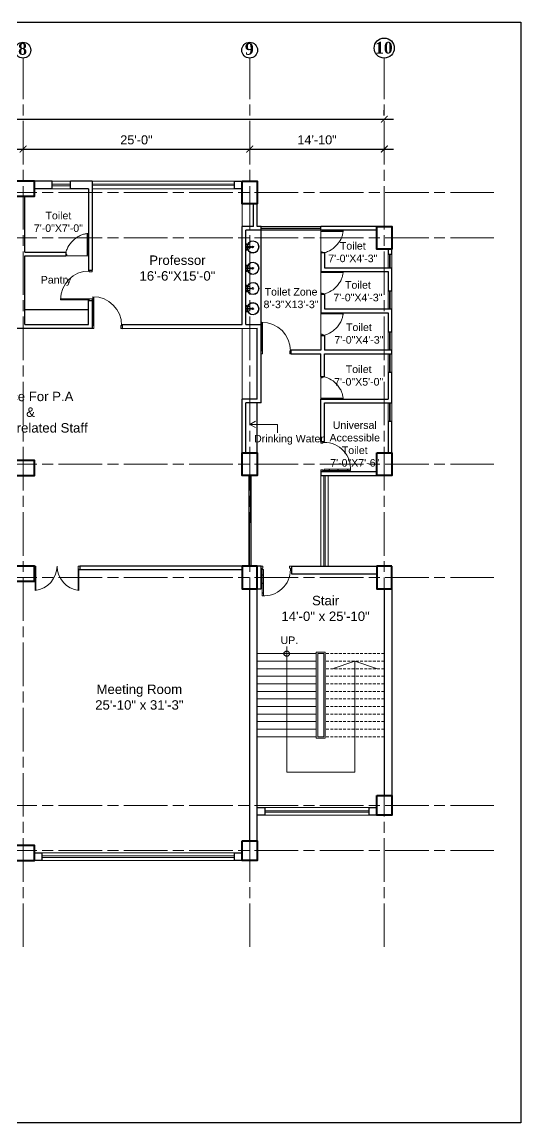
# Model space of a CAD drawing. Header units: inches. Extents: x -12 to 20935469, y -1604 to 24729220.
# Drawn here: x 20926277 to 20926937, y 24716552 to 24718011 of the extents above; entities that cross this region are included whole.
import ezdxf

# ---------------------------------------------------------------- set-up
doc = ezdxf.new("R2010")
doc.units = ezdxf.units.IN
doc.header["$LTSCALE"] = 0.03
doc.header["$MEASUREMENT"] = 0
doc.header["$PDMODE"] = 32
doc.header["$PDSIZE"] = 15
doc.linetypes.add('ACAD_ISO08W100', pattern=[36, 24, -3, 6, -3])
doc.linetypes.add('DASHED2', pattern=[0.375, 0.25, -0.125])
for name, color, linetype, lineweight in [('column', 1, 'Continuous', 40), ('Dim Line', 252, 'Continuous', 13), ('Door', 7, 'Continuous', 18), ('Gas', 21, 'Continuous', 5), ('Glass Line', 252, 'Continuous', 9), ('Grid Line', 252, 'Continuous', 18), ('Hatch', 253, 'Continuous', 15), ('Main Wall', 7, 'Continuous', 30), ('RAIL', 23, 'Continuous', 13), ('STAIR', 46, 'Continuous', 15), ('TOILET FIXTURE', 142, 'Continuous', 5), ('wind.', 150, 'Continuous', 20)]:
    doc.layers.add(name, color=color, linetype=linetype, lineweight=lineweight)
doc.layers.add('FUR', color=251, linetype='Continuous')
doc.layers.add('TEXT', color=7, linetype='Continuous')
doc.styles.add('2', font='swisscl.ttf')
doc.styles.add('RomanS', font='arial.ttf', dxfattribs={"height": 12})
doc.styles.get("Standard").update_dxf_attribs({"font": 'timesbd.ttf'})
doc.dimstyles.new('Aec_Arch_I', dxfattribs={"dimscale": 96, "dimtxt": 12, "dimasz": 0.09375, "dimexe": 0.125, "dimexo": 0.125, "dimgap": 0.0625, "dimtad": 1, "dimdec": 0, "dimzin": 3, "dimdsep": 46, "dimlunit": 4, "dimtxsty": 'RomanS', "dimblk1": 'ARCHTICK', "dimblk2": 'ARCHTICK', "dimsah": 1, "dimcen": 0.09375, "dimdle": 0.125, "dimadec": 0, "dimazin": 0, "dimtfac": 0.75, "dimtdec": 0, "dimtmove": 2, "dimatfit": 3, "dimldrblk": 'ARCHTICK', "dimfxl": 1, "dimfrac": 1, "dimtolj": 1, "dimtzin": 0, "dimarcsym": 0})

# ---------------------------------------------------------------- blocks, each defined once
blk = doc.blocks.new('_ArchTick')
at = {"color": 0, "linetype": 'ByBlock', "lineweight": 35, "const_width": 0.15}
blk.add_lwpolyline([(-0.5, -0.5), (0.5, 0.5)], dxfattribs=at)
blk = doc.blocks.new('*D23')
at = {"layer": 'Defpoints', "color": 0, "transparency": 16777216}
for p in [(20832166.8, 24724578.2), (20832473.8, 24724578.2), (20832473.8, 24724578.2)]:
    blk.add_point(p, dxfattribs=at)
at = {"layer": 'Dim Line', "color": 0, "lineweight": -2, "transparency": 16777216}
for p, q in [((20832154.8, 24724578.2), (20832485.8, 24724578.2)), ((20832166.8, 24724566.2), (20832166.8, 24724566.2)), ((20832473.8, 24724566.2), (20832473.8, 24724566.2))]:
    blk.add_line(p, q, dxfattribs=at)
at = {"layer": 'Dim Line', "color": 0, "lineweight": -2, "transparency": 16777216, "xscale": 9, "yscale": 9, "zscale": 9, "rotation": 180}
blk.add_blockref('_ArchTick', (20832166.8, 24724578.2), dxfattribs=at)
at = {"layer": 'Dim Line', "color": 0, "lineweight": -2, "transparency": 16777216, "xscale": 9, "yscale": 9, "zscale": 9}
blk.add_blockref('_ArchTick', (20832473.8, 24724578.2), dxfattribs=at)
at = {"layer": 'Dim Line', "color": 0, "transparency": 16777216, "insert": (20832320.3, 24724590.3), "char_height": 12, "attachment_point": 5, "style": 'RomanS'}
blk.add_mtext('\\A1;25\'-7"', dxfattribs=at)
blk = doc.blocks.new('*D10')
at = {"layer": 'Defpoints', "color": 0, "transparency": 16777216}
for p in [(20832473.8, 24724578.2), (20832773.8, 24724578.2), (20832773.8, 24724578.2)]:
    blk.add_point(p, dxfattribs=at)
at = {"layer": 'Dim Line', "color": 0, "lineweight": -2, "transparency": 16777216}
blk.add_line((20832461.8, 24724578.2), (20832785.8, 24724578.2), dxfattribs=at)
at = {"layer": 'Dim Line', "color": 0, "lineweight": -2, "transparency": 16777216, "xscale": 9, "yscale": 9, "zscale": 9, "rotation": 180}
blk.add_blockref('_ArchTick', (20832473.8, 24724578.2), dxfattribs=at)
at = {"layer": 'Dim Line', "color": 0, "lineweight": -2, "transparency": 16777216, "xscale": 9, "yscale": 9, "zscale": 9}
blk.add_blockref('_ArchTick', (20832773.8, 24724578.2), dxfattribs=at)
at = {"layer": 'Dim Line', "color": 0, "transparency": 16777216, "insert": (20832623.8, 24724590.3), "char_height": 12, "attachment_point": 5, "style": 'RomanS'}
blk.add_mtext('\\A1;25\'-0"', dxfattribs=at)
blk = doc.blocks.new('*D11')
at = {"layer": 'Defpoints', "color": 0, "transparency": 16777216}
for p in [(20832773.8, 24724578.2), (20832951.8, 24724578.2), (20832951.8, 24724578.2)]:
    blk.add_point(p, dxfattribs=at)
at = {"layer": 'Dim Line', "color": 0, "lineweight": -2, "transparency": 16777216}
for p, q in [((20832761.8, 24724578.2), (20832963.8, 24724578.2)), ((20832951.8, 24724566.2), (20832951.8, 24724566.2))]:
    blk.add_line(p, q, dxfattribs=at)
at = {"layer": 'Dim Line', "color": 0, "lineweight": -2, "transparency": 16777216, "xscale": 9, "yscale": 9, "zscale": 9, "rotation": 180}
blk.add_blockref('_ArchTick', (20832773.8, 24724578.2), dxfattribs=at)
at = {"layer": 'Dim Line', "color": 0, "lineweight": -2, "transparency": 16777216, "xscale": 9, "yscale": 9, "zscale": 9}
blk.add_blockref('_ArchTick', (20832951.8, 24724578.2), dxfattribs=at)
at = {"layer": 'Dim Line', "color": 0, "transparency": 16777216, "insert": (20832862.8, 24724590.3), "char_height": 12, "attachment_point": 5, "style": 'RomanS'}
blk.add_mtext('\\A1;14\'-10"', dxfattribs=at)
blk = doc.blocks.new('*D13')
at = {"layer": 'Defpoints', "color": 0, "transparency": 16777216}
for p in [(20830948.3, 24724610.7), (20832951.8, 24724617.8), (20832951.8, 24724610.7)]:
    blk.add_point(p, dxfattribs=at)
at = {"layer": 'Dim Line', "color": 0, "lineweight": -2, "transparency": 16777216}
for p, q in [((20830948.3, 24724622.7), (20830948.3, 24724629.8)), ((20832951.8, 24724622.7), (20832951.8, 24724629.8)), ((20830936.3, 24724617.8), (20832963.8, 24724617.8))]:
    blk.add_line(p, q, dxfattribs=at)
at = {"layer": 'Dim Line', "color": 0, "lineweight": -2, "transparency": 16777216, "xscale": 9, "yscale": 9, "zscale": 9, "rotation": 180}
blk.add_blockref('_ArchTick', (20830948.3, 24724617.8), dxfattribs=at)
at = {"layer": 'Dim Line', "color": 0, "lineweight": -2, "transparency": 16777216, "xscale": 9, "yscale": 9, "zscale": 9}
blk.add_blockref('_ArchTick', (20832951.8, 24724617.8), dxfattribs=at)
at = {"layer": 'Dim Line', "color": 0, "transparency": 16777216, "insert": (20831950, 24724629.9), "char_height": 12, "attachment_point": 5, "style": 'RomanS'}
blk.add_mtext('\\A1;166\'-11"', dxfattribs=at)
blk = doc.blocks.new('Door_45')
at = {"layer": 'Door'}
for p, q in [((1.5, 5), (1.5, 44)), ((1.5, 40), (2.2, 40)), ((2.2, 40), (2.2, 39.5)), ((2.2, 39.5), (2.7, 39.5)), ((2.7, 39.5), (2.7, 40)), ((2.7, 40), (3.5, 40)), ((3.5, 44), (3.5, 5)), ((1.5, 25.8), (2.2, 25.8)), ((2.2, 25.8), (2.2, 25.3)), ((2.2, 25.3), (2.7, 25.3)), ((2.7, 25.8), (3.5, 25.8)), ((2.7, 25.3), (2.7, 25.8)), ((0, 0), (0, 5)), ((0, 5), (1.5, 5)), ((1.5, 12.6), (2.2, 12.6)), ((3.5, 5), (1.5, 5)), ((1.5, 5), (1.5, 3)), ((1.5, 3), (2.5, 3)), ((2.2, 12.6), (2.2, 13.1)), ((2.2, 13.1), (2.7, 13.1)), ((2.5, 3), (2.5, 0)), ((2.7, 13.1), (2.7, 12.6)), ((2.7, 12.6), (3.5, 12.6)), ((42.5, 3), (42.5, 0)), ((43.5, 3), (42.5, 3)), ((45, 5), (43.5, 5)), ((43.5, 5), (43.5, 3)), ((45, 0), (45, 5)), ((2.5, 0), (0, 0)), ((42.5, 0), (45, 0))]:
    blk.add_line(p, q, dxfattribs=at)
blk.add_arc((4.7, 5.3), 38.8, 359.6233, 94.6685, dxfattribs=at)
blk = doc.blocks.new('sssss-flat-876')
at = {"layer": 'Door', "linetype": 'Continuous', "ltscale": 3}
blk.add_line((3666.5, 84027.2), (3666.5, 84055.7), dxfattribs=at)
at = {"layer": 'Door', "linetype": 'Continuous', "ltscale": 3, "extrusion": (-7.21527e-09, -3.35624e-18, 1), "elevation": 0}
for points in [[(3666.5, 84057.2), (3666.5, 84055.7), (3668.4, 84055.7), (3668.4, 84056.5), (3670.2, 84056.5), (3670.2, 84057.2)], [(3668.4, 84055.7), (3696.2, 84055.7), (3696.2, 84056.5), (3668.4, 84056.5)]]:
    blk.add_lwpolyline(points, close=True, dxfattribs=at)
at = {"layer": 'Door', "linetype": 'Continuous', "ltscale": 3, "flags": 128}
blk.add_lwpolyline([(3670.2, 84027.2, 0.04096), (3675.5, 84028.9, 0.082496), (3684.9, 84034.8, 0.052187), (3689.7, 84040, 0.043988), (3692.9, 84045, 0.036571), (3694.8, 84049.6, 0.034751), (3695.9, 84054.2, 0.011435), (3696.2, 84055.7)], format="xyb", dxfattribs=at)
at = {"layer": 'Door', "linetype": 'Continuous', "ltscale": 3}
blk.add_lwpolyline([(3666.5, 84027.2), (3666.5, 84028.7), (3668.4, 84028.7), (3668.4, 84027.9), (3670.2, 84027.9), (3670.2, 84027.2)], close=True, dxfattribs=at)
blk = doc.blocks.new('$D40')
at = {"layer": 'Door'}
for p, q in [((1, 4), (1, 42)), ((2, 0), (2, 42)), ((1, 5), (0, 5)), ((2, 0), (0, 0)), ((2, 4), (1, 4)), ((39, 4), (38, 4)), ((38, 4), (38, 0)), ((40, 0), (38, 0)), ((40, 5), (39, 5)), ((39, 5), (39, 4))]:
    blk.add_line(p, q, dxfattribs=at)
blk.add_arc((1, 4), 38, 0, 90, dxfattribs=at)
blk = doc.blocks.new('A$C36295410')
at = {"layer": 'Door'}
for p, q in [((1, 4), (1, 32)), ((2, 0), (2, 32)), ((58, 0), (58, 32)), ((59, 4), (59, 32)), ((1, 5), (0, 5)), ((2, 4), (1, 4)), ((58, 4), (59, 4)), ((59, 5), (60, 5)), ((2, 0), (0, 0)), ((58, 0), (60, 0))]:
    blk.add_line(p, q, dxfattribs=at)
for centre, start, end in [((-2.5, -0.3), 0.5906, 83.7783), ((62.5, -0.3), 96.2217, 179.4094)]:
    blk.add_arc(centre, 32.5, start, end, dxfattribs=at)
blk = doc.blocks.new('7-flat-72')
at = {"layer": 'Glass Line', "color": 8, "ltscale": 20}
for p, q in [((-64478.7, 376960.5), (-64480.3, 376960.5)), ((-64480.3, 376959.5), (-64480.3, 376960.5)), ((-64480.3, 376959.5), (-64480.3, 376960.5)), ((-64478.7, 376959.5), (-64480.3, 376959.5)), ((-64480.3, 376959.1), (-64480.3, 376959.4)), ((-64478.7, 376959.4), (-64480.3, 376959.4)), ((-64478.7, 376959.1), (-64480.3, 376959.1)), ((-64480.2, 376959.4), (-64480.2, 376959.5)), ((-64480.1, 376959.5), (-64480.1, 376960.5)), ((-64479.9, 376959.5), (-64479.9, 376960.5)), ((-64479.5, 376959.5), (-64479.5, 376960.5)), ((-64479.1, 376959.5), (-64479.1, 376960.5)), ((-64478.9, 376959.5), (-64478.9, 376960.5)), ((-64478.9, 376959.4), (-64478.9, 376959.5)), ((-64478.8, 376959.5), (-64478.8, 376960.5)), ((-64478.7, 376959.5), (-64478.7, 376960.5)), ((-64478.7, 376959.1), (-64478.7, 376959.4)), ((-64475.1, 376959.4), (-64476.9, 376959.4)), ((-64476.9, 376959.1), (-64476.9, 376959.4)), ((-64475.1, 376959.1), (-64476.9, 376959.1)), ((-64476.6, 376959.4), (-64476.6, 376966.6)), ((-64475.5, 376966.6), (-64476.6, 376966.6)), ((-64475.5, 376959.4), (-64475.5, 376966.6)), ((-64475.1, 376959.1), (-64475.1, 376959.4)), ((-64473.3, 376960.5), (-64471.7, 376960.5)), ((-64473.3, 376959.5), (-64473.3, 376960.5)), ((-64473.3, 376959.5), (-64473.3, 376960.5)), ((-64473.3, 376959.5), (-64471.7, 376959.5)), ((-64473.3, 376959.1), (-64473.3, 376959.4)), ((-64473.3, 376959.4), (-64471.7, 376959.4)), ((-64473.3, 376959.1), (-64471.7, 376959.1)), ((-64473.1, 376959.5), (-64473.1, 376960.5)), ((-64473.1, 376959.4), (-64473.1, 376959.5)), ((-64472.9, 376959.5), (-64472.9, 376960.5)), ((-64472.5, 376959.5), (-64472.5, 376960.5)), ((-64472.1, 376959.5), (-64472.1, 376960.5)), ((-64471.9, 376959.5), (-64471.9, 376960.5)), ((-64471.9, 376959.4), (-64471.9, 376959.5)), ((-64471.8, 376959.5), (-64471.8, 376960.5)), ((-64471.7, 376959.5), (-64471.7, 376960.5)), ((-64471.7, 376959.1), (-64471.7, 376959.4))]:
    blk.add_line(p, q, dxfattribs=at)
blk.add_circle((-64476, 376968.4, 0), 1.08, dxfattribs=at)
for radius, start, end in [(8.1, 273.8334, 266.1883), (7.55, 274.115, 265.9068)]:
    blk.add_arc((-64476, 376968.4, 0), radius, start, end, dxfattribs=at)
blk = doc.blocks.new('SFSFSFS-flat-72')
at = {"layer": 'TOILET FIXTURE', "ltscale": 0.2}
blk.add_lwpolyline([(-3918.5, -3608.1), (-3918.5, -3602.7), (-3923.9, -3602.7), (-3923.9, -3608.1)], close=True, dxfattribs=at)
at = {"layer": 'TOILET FIXTURE', "ltscale": 20}
blk.add_blockref('7-flat-72', (60554.8, -380567.2), dxfattribs=at)
blk = doc.blocks.new('fff')
at = {"layer": 'Grid Line', "color": 252, "linetype": 'ACAD_ISO08W100', "lineweight": 9, "ltscale": 80, "true_color": 0x939598}
for p, q in [((20832473.8, 24723521.1), (20832473.8, 24724698.8)), ((20832773.8, 24723521.1), (20832773.8, 24724698.8)), ((20832951.8, 24723521.1), (20832951.8, 24724698.8)), ((20833096.9, 24724520.6), (20830726.1, 24724520.6)), ((20833096.9, 24724460.6), (20830726.1, 24724460.6)), ((20833096.9, 24724160.7), (20830726.1, 24724160.7)), ((20833096.9, 24724010.7), (20830726.1, 24724010.7)), ((20833096.9, 24723708.7), (20830726.1, 24723708.7)), ((20833096.9, 24723648.8), (20830726.1, 24723648.8))]:
    blk.add_line(p, q, dxfattribs=at)
at = {"layer": 'Dim Line'}
for base, p1, p2, picture, middle in [((20832951.7523, 24724617.8128), (20830948.3088, 24724610.7482), (20832951.7523, 24724610.7482), '*D13', (20831950.0306, 24724629.9397)), ((20832473.8, 24724578.2), (20832166.8, 24724578.2), (20832473.8, 24724578.2), '*D23', (20832320.3, 24724590.3)), ((20832773.8, 24724578.2), (20832473.8, 24724578.2), (20832773.8, 24724578.2), '*D10', (20832623.8, 24724590.3)), ((20832951.8, 24724578.2), (20832773.8, 24724578.2), (20832951.8, 24724578.2), '*D11', (20832862.8, 24724590.3))]:
    dim = blk.add_linear_dim(base=base, p1=p1, p2=p2, dimstyle='Aec_Arch_I', dxfattribs=at)
    dim.commit()
    dim.dimension.update_dxf_attribs({"geometry": picture, "text_midpoint": middle})

msp = doc.modelspace()

# ---------------------------------------------------------------- linework, layer by layer
for p, q in [((20926593, 24717609.8), (20926593, 24717734.7)), ((20926766, 24717739.7), (20926766, 24717739.7)), ((20926280.6, 24717629.7), (20926364.6, 24717629.7)), ((20926588, 24717439.8), (20926588, 24717505.9)), ((20926677, 24717415), (20926672, 24717415))]:
    msp.add_line(p, q)
msp.add_circle((20926627, 24717173.8), 3.61)
at = {"layer": 'column', "lineweight": 40, "ltscale": 20}
for points in [[(20926263.1, 24717799.7), (20926263.1, 24717779.7), (20926293.1, 24717779.7), (20926293.1, 24717799.7)], [(20926568, 24717799.7), (20926588, 24717799.7), (20926588, 24717769.7), (20926568, 24717769.7)], [(20926746, 24717739.7), (20926766, 24717739.7), (20926766, 24717709.7), (20926746, 24717709.7)], [(20926568, 24717439.8), (20926588, 24717439.8), (20926588, 24717409.8), (20926568, 24717409.8)], [(20926746, 24717439.8), (20926766, 24717439.8), (20926766, 24717409.8), (20926746, 24717409.8)], [(20926263.1, 24717429.8), (20926263.1, 24717409.8), (20926293.1, 24717409.8), (20926293.1, 24717429.8)], [(20926263.1, 24717289.7), (20926263.1, 24717269.7), (20926293.1, 24717269.7), (20926293.1, 24717289.7)], [(20926588.1, 24717289.7), (20926568.1, 24717289.7), (20926568.1, 24717259.7), (20926588.1, 24717259.7)], [(20926766, 24717289.7), (20926746, 24717289.7), (20926746, 24717259.7), (20926766, 24717259.7)], [(20926746, 24716985.7), (20926766, 24716985.7), (20926766, 24716959.7), (20926746, 24716959.7)], [(20926568.1, 24716925.7), (20926588.1, 24716925.7), (20926588.1, 24716899.7), (20926568.1, 24716899.7)], [(20926263.1, 24716919.7), (20926263.1, 24716899.7), (20926293.1, 24716899.7), (20926293.1, 24716919.7)]]:
    msp.add_lwpolyline(points, close=True, dxfattribs=at)
at = {"layer": 'Defpoints'}
msp.add_lwpolyline([(20924498, 24718010.6), (20926936.9, 24718010.6), (20926936.9, 24716552.1), (20924498, 24716552.1)], close=True, dxfattribs=at)
at = {"layer": 'Gas', "color": 0, "lineweight": 5}
for points in [[(20926666, 24717175.8), (20926678, 24717175.8), (20926678, 24717061.8), (20926666, 24717061.8)], [(20926668, 24717173.8), (20926676, 24717173.8), (20926676, 24717063.8), (20926668, 24717063.8)]]:
    msp.add_lwpolyline(points, close=True, dxfattribs=at)
at = {"layer": 'Hatch'}
msp.add_line((20926568, 24717739.7), (20926568, 24717769.7), dxfattribs=at)
at = {"layer": 'Hatch', "lineweight": 5}
msp.add_line((20926568, 24717510.9), (20926568, 24717604.8), dxfattribs=at)
at = {"layer": 'Main Wall', "lineweight": 30}
for p, q in [((20926316.8, 24717799.7), (20926293.1, 24717799.7)), ((20926316.8, 24717789.7), (20926316.8, 24717799.7)), ((20926369.6, 24717799.7), (20926340.8, 24717799.7)), ((20926340.8, 24717789.7), (20926340.8, 24717799.7)), ((20926369.6, 24717799.7), (20926369.6, 24717681.7)), ((20926558, 24717799.7), (20926568, 24717799.7)), ((20926558, 24717789.7), (20926558, 24717799.7)), ((20926316.8, 24717789.7), (20926293.1, 24717789.7)), ((20926364.6, 24717789.7), (20926340.8, 24717789.7)), ((20926364.6, 24717789.7), (20926364.6, 24717681.7)), ((20926568, 24717789.7), (20926558, 24717789.7)), ((20926280.6, 24717705.7), (20926280.6, 24717779.7)), ((20926583, 24717739.7), (20926583, 24717769.7)), ((20926588, 24717739.7), (20926588, 24717769.7)), ((20926568, 24717609.8), (20926568, 24717739.7)), ((20926583, 24717739.7), (20926568, 24717739.7)), ((20926573, 24717609.8), (20926573, 24717734.7)), ((20926593, 24717734.7), (20926573, 24717734.7)), ((20926593, 24717739.7), (20926588, 24717739.7)), ((20926593, 24717734.7), (20926593, 24717739.7)), ((20926746, 24717739.7), (20926672, 24717739.7)), ((20926672, 24717734.7), (20926672, 24717739.7)), ((20926746, 24717734.7), (20926672, 24717734.7)), ((20926280.5, 24717705.7), (20926334.6, 24717705.7)), ((20926280.5, 24717700.7), (20926334.6, 24717700.7)), ((20926280.6, 24717609.7), (20926280.6, 24717700.7)), ((20926334.6, 24717705.7), (20926334.6, 24717700.7)), ((20926677, 24717704.7), (20926672, 24717704.7)), ((20926677, 24717704.7), (20926677, 24717685.1)), ((20926766, 24717703.1), (20926766, 24717709.7)), ((20926677, 24717685.1), (20926766, 24717685.1)), ((20926766, 24717654.5), (20926766, 24717685.1)), ((20926364.6, 24717681.7), (20926369.6, 24717681.7)), ((20926672, 24717680.1), (20926761, 24717680.1)), ((20926364.6, 24717609.7), (20926364.6, 24717641.7)), ((20926364.6, 24717641.7), (20926369.6, 24717641.7)), ((20926369.6, 24717641.7), (20926369.6, 24717604.7)), ((20926672, 24717650.1), (20926677, 24717650.1)), ((20926677, 24717650.1), (20926677, 24717630.5)), ((20926672, 24717625.5), (20926761, 24717625.5)), ((20926677, 24717630.5), (20926766, 24717630.5)), ((20926761, 24717625.5), (20926761, 24717599.9)), ((20926766, 24717599.9), (20926766, 24717630.5)), ((20926280.6, 24717609.7), (20926364.6, 24717609.7)), ((20926409.6, 24717609.7), (20926568, 24717609.8)), ((20926409.6, 24717604.7), (20926409.6, 24717609.7)), ((20926573, 24717609.8), (20926593, 24717609.8)), ((20926593, 24717575.9), (20926593, 24717609.8)), ((20926369.6, 24717604.7), (20926186.5, 24717604.7)), ((20926409.6, 24717604.7), (20926588, 24717604.8)), ((20926588, 24717510.9), (20926588, 24717604.8)), ((20926672, 24717595.5), (20926677, 24717595.5)), ((20926766, 24717599.9), (20926761, 24717599.9)), ((20926593, 24717505.9), (20926593, 24717575.9)), ((20926633, 24717570.9), (20926633, 24717575.9)), ((20926633, 24717570.9), (20926672, 24717570.9)), ((20926672, 24717540.9), (20926672, 24717570.9)), ((20926766, 24717575.9), (20926677, 24717575.9)), ((20926677, 24717570.9), (20926766, 24717570.9)), ((20926677, 24717540.9), (20926677, 24717570.9)), ((20926766, 24717570.9), (20926766, 24717575.9)), ((20926672, 24717540.9), (20926677, 24717540.9)), ((20926761, 24717546.9), (20926766, 24717546.9)), ((20926761, 24717546.9), (20926761, 24717510.9)), ((20926766, 24717505.9), (20926766, 24717546.9)), ((20926568, 24717439.8), (20926568, 24717510.9)), ((20926588, 24717510.9), (20926568, 24717510.9)), ((20926672, 24717455), (20926672, 24717510.9)), ((20926672, 24717510.9), (20926761, 24717510.9)), ((20926573, 24717439.8), (20926573, 24717505.9)), ((20926593, 24717505.9), (20926573, 24717505.9)), ((20926677, 24717455), (20926677, 24717505.9)), ((20926677, 24717505.9), (20926766, 24717505.9)), ((20926761, 24717481.9), (20926761, 24717439.8)), ((20926761, 24717481.9), (20926766, 24717481.9)), ((20926766, 24717439.8), (20926766, 24717481.9)), ((20926672, 24717455), (20926677, 24717455)), ((20926672, 24717415), (20926746, 24717415)), ((20926672, 24717415), (20926672, 24717410)), ((20926672, 24717410), (20926746, 24717410)), ((20926568.1, 24717289.7), (20926353.1, 24717289.7)), ((20926353.1, 24717289.7), (20926353.1, 24717284.7)), ((20926568.1, 24717289.7), (20926568.1, 24717284.7)), ((20926578.1, 24717289.7), (20926588.1, 24717289.7)), ((20926593.1, 24717289.7), (20926588.1, 24717289.7)), ((20926593.1, 24717259.7), (20926593.1, 24717289.7)), ((20926633.1, 24717289.7), (20926746, 24717289.7)), ((20926633.1, 24717289.7), (20926633.1, 24717279.7)), ((20926568.1, 24717284.7), (20926353.1, 24717284.7)), ((20926633.1, 24717279.7), (20926746, 24717279.7)), ((20926578.1, 24716925.7), (20926578.1, 24717259.7)), ((20926588.1, 24716925.7), (20926588.1, 24717259.7)), ((20926588.1, 24717259.7), (20926593.1, 24717259.7)), ((20926756, 24717259.7), (20926756, 24716985.7)), ((20926766, 24717259.7), (20926766, 24716985.7)), ((20926598.1, 24716969.8), (20926598.1, 24716959.8))]:
    msp.add_line(p, q, dxfattribs=at)
for points in [[(20926672, 24717704.7), (20926672, 24717680.1)], [(20926761, 24717709.7), (20926761, 24717703.1)], [(20926761, 24717703.1), (20926766, 24717703.1)], [(20926761, 24717680.1), (20926761, 24717654.5)], [(20926761, 24717654.5), (20926766, 24717654.5)], [(20926672, 24717650.1), (20926672, 24717625.5)], [(20926672, 24717595.5), (20926672, 24717575.9)], [(20926677, 24717595.5), (20926677, 24717575.9)], [(20926672, 24717575.9), (20926633, 24717575.9)], [(20926598.1, 24716959.8), (20926588.1, 24716959.8), (20926588.1, 24716969.8), (20926598.1, 24716969.8)], [(20926746, 24716959.8), (20926736, 24716959.8), (20926736, 24716969.8), (20926746, 24716969.8)], [(20926293, 24716909.8), (20926303, 24716909.8), (20926303, 24716899.8), (20926293, 24716899.8)], [(20926568, 24716899.8), (20926558, 24716899.8), (20926558, 24716909.8), (20926568, 24716909.8)]]:
    msp.add_lwpolyline(points, dxfattribs=at)
at = {"layer": 'RAIL', "lineweight": 9}
for p, q in [((20926627, 24717183.5), (20926627, 24717016.8)), ((20926687, 24717153.8), (20926717, 24717163.8)), ((20926717, 24717016.8), (20926717, 24717163.8)), ((20926717, 24717163.8), (20926747, 24717153.8)), ((20926588, 24717153.8), (20926666, 24717153.8)), ((20926627, 24717016.8), (20926717, 24717016.8))]:
    msp.add_line(p, q, dxfattribs=at)
at = {"layer": 'STAIR', "color": 253, "lineweight": 5}
for p, q in [((20926578.4, 24717477.5), (20926585.7, 24717481.6)), ((20926578.4, 24717477.5), (20926614.7, 24717477.5)), ((20926578.4, 24717477.5), (20926585.7, 24717473.5)), ((20926614.7, 24717477.5), (20926614.7, 24717466.3))]:
    msp.add_line(p, q, dxfattribs=at)
at = {"layer": 'STAIR', "color": 32, "lineweight": 5}
for p, q in [((20926666, 24717173.8), (20926588, 24717173.8)), ((20926666, 24717163.8), (20926588, 24717163.8)), ((20926648, 24717153.8), (20926588, 24717153.8)), ((20926666, 24717143.8), (20926588, 24717143.8)), ((20926666, 24717133.8), (20926588, 24717133.8)), ((20926666, 24717123.8), (20926588, 24717123.8)), ((20926666, 24717113.8), (20926588, 24717113.8)), ((20926666, 24717103.8), (20926588, 24717103.8)), ((20926666, 24717093.8), (20926588, 24717093.8)), ((20926666, 24717083.8), (20926588, 24717083.8)), ((20926666, 24717073.8), (20926588, 24717073.8)), ((20926666, 24717063.8), (20926588, 24717063.8))]:
    msp.add_line(p, q, dxfattribs=at)
at = {"layer": 'STAIR', "color": 32, "linetype": 'DASHED2', "lineweight": 5, "ltscale": 500}
for p, q in [((20926756, 24717173.8), (20926678, 24717173.8)), ((20926756, 24717163.8), (20926678, 24717163.8)), ((20926756, 24717153.8), (20926678, 24717153.8)), ((20926756, 24717143.8), (20926678, 24717143.8)), ((20926756, 24717133.8), (20926678, 24717133.8)), ((20926756, 24717123.8), (20926678, 24717123.8)), ((20926756, 24717113.8), (20926678, 24717113.8)), ((20926756, 24717103.8), (20926678, 24717103.8)), ((20926756, 24717093.8), (20926678, 24717093.8)), ((20926756, 24717083.8), (20926678, 24717083.8)), ((20926756, 24717073.8), (20926678, 24717073.8)), ((20926756, 24717063.8), (20926678, 24717063.8))]:
    msp.add_line(p, q, dxfattribs=at)
at = {"layer": 'TEXT'}
for centre, radius in [((20926756, 24717976.1), 13.3), ((20926278, 24717973.3), 10.4), ((20926578, 24717973.3), 10.4)]:
    msp.add_circle(centre, radius, dxfattribs=at)
at = {"layer": 'wind.', "lineweight": 5}
for p, q in [((20926316.8, 24717799.7), (20926340.8, 24717799.7)), ((20926369.6, 24717799.7), (20926558, 24717799.7)), ((20926316.8, 24717795.7), (20926340.8, 24717795.7)), ((20926316.8, 24717793.7), (20926340.8, 24717793.7)), ((20926316.8, 24717789.7), (20926340.8, 24717789.7)), ((20926369.6, 24717795.7), (20926558, 24717795.8)), ((20926369.6, 24717793.7), (20926558, 24717793.8)), ((20926369.6, 24717789.7), (20926558, 24717789.7)), ((20926672, 24717739.7), (20926593, 24717739.7)), ((20926672, 24717737.7), (20926593, 24717737.7)), ((20926672, 24717736.7), (20926593, 24717736.7)), ((20926672, 24717734.7), (20926593, 24717734.7)), ((20926761, 24717685.1), (20926761, 24717703.1)), ((20926763, 24717685.1), (20926763, 24717703.1)), ((20926764, 24717685.1), (20926764, 24717703.1)), ((20926766, 24717685.1), (20926766, 24717703.1)), ((20926761, 24717630.5), (20926761, 24717654.5)), ((20926763, 24717630.5), (20926763, 24717654.5)), ((20926764, 24717630.5), (20926764, 24717654.5)), ((20926766, 24717630.5), (20926766, 24717654.5)), ((20926761, 24717575.9), (20926761, 24717599.9)), ((20926763, 24717575.9), (20926763, 24717599.9)), ((20926764, 24717575.9), (20926764, 24717599.9)), ((20926766, 24717575.9), (20926766, 24717599.9)), ((20926761, 24717546.9), (20926761, 24717570.9)), ((20926763, 24717546.9), (20926763, 24717570.9)), ((20926764, 24717546.9), (20926764, 24717570.9)), ((20926766, 24717546.9), (20926766, 24717570.9)), ((20926761, 24717481.9), (20926761, 24717505.9)), ((20926763, 24717481.9), (20926763, 24717505.9)), ((20926764, 24717481.9), (20926764, 24717505.9)), ((20926766, 24717481.9), (20926766, 24717505.9)), ((20926672, 24717289.7), (20926672, 24717409.8)), ((20926676, 24717289.7), (20926676, 24717409.8)), ((20926678, 24717289.7), (20926678, 24717409.8)), ((20926682, 24717289.7), (20926682, 24717409.8)), ((20926736, 24716969.8), (20926598.1, 24716969.8)), ((20926736, 24716965.8), (20926598.1, 24716965.8)), ((20926736, 24716963.8), (20926598.1, 24716963.8)), ((20926736, 24716959.8), (20926598.1, 24716959.8)), ((20926303, 24716909.8), (20926558, 24716909.8)), ((20926303, 24716905.8), (20926558, 24716905.8)), ((20926303, 24716905.8), (20926558, 24716905.8)), ((20926303, 24716903.8), (20926558, 24716903.8)), ((20926303, 24716903.8), (20926558, 24716903.8)), ((20926303, 24716899.8), (20926558, 24716899.8))]:
    msp.add_line(p, q, dxfattribs=at)
at = {"layer": 'wind.'}
for p, q in [((20926576.8, 24717289.7), (20926576.8, 24717409.8)), ((20926579.8, 24717289.7), (20926579.8, 24717409.8))]:
    msp.add_line(p, q, dxfattribs=at)
for points in [[(20926579.5, 24717409.4), (20926579.5, 24717347.6), (20926578.5, 24717347.6), (20926578.5, 24717409.4)], [(20926578.2, 24717290.2), (20926578.2, 24717352), (20926577.2, 24717352), (20926577.2, 24717290.2)]]:
    msp.add_lwpolyline(points, close=True, dxfattribs=at)

# ---------------------------------------------------------------- block references
msp.add_blockref('fff', (93804.3, -6735.9))
at = {"layer": 'Door', "ltscale": 20}
for p in [(20923005.5, 24633677.5), (20923005.5, 24633622.9), (20923005.5, 24633568.3)]:
    msp.add_blockref('sssss-flat-876', p, dxfattribs=at)
at = {"layer": 'Door'}
msp.add_blockref('$D40', (20926593, 24717570.9), dxfattribs=at)
at = {"layer": 'Door', "ltscale": 20, "xscale": -1, "rotation": 180}
msp.add_blockref('sssss-flat-876', (20923005.5, 24801568.1), dxfattribs=at)
at = {"layer": 'Door', "color": 250, "ltscale": 20, "xscale": -0.8888888888759539, "yscale": 0.8888888888759539, "zscale": 0.8888888888759539}
for p, rotation in [((20926672.1, 24717415), 270), ((20926593.1, 24717289.6), 180)]:
    msp.add_blockref('Door_45', p, dxfattribs=dict(at, rotation=rotation))
at = {"layer": 'FUR', "xscale": -1, "rotation": 180}
msp.add_blockref('A$C36295410', (20926293.1, 24717289.7), dxfattribs=at)
at = {"layer": 'Main Wall', "xscale": -1, "rotation": 270}
msp.add_blockref('sssss-flat-876', (20842307.4, 24714034.2), dxfattribs=at)
at = {"layer": 'Main Wall', "rotation": 90.00000000000001}
msp.add_blockref('$D40', (20926369.6, 24717641.7), dxfattribs=at)
at = {"layer": 'Main Wall'}
msp.add_blockref('$D40', (20926369.6, 24717604.7), dxfattribs=at)
at = {"layer": 'TOILET FIXTURE', "ltscale": 20, "xscale": -1, "rotation": 270}
for p in [(20930181.1, 24721633.8), (20930181.1, 24721605.5), (20930181.1, 24721578.8), (20930181.1, 24721552)]:
    msp.add_blockref('SFSFSFS-flat-72', p, dxfattribs=at)

# ---------------------------------------------------------------- texts
at = {"layer": 'TEXT', "char_height": 15.44, "width": 227.458, "attachment_point": 8, "rotation": 0}
for s, insert in [('\\A1;8', (20926277.5, 24717967)), ('\\A1;9', (20926577.5, 24717967)), ('\\A1;10', (20926755.5, 24717968.6))]:
    msp.add_mtext(s, dxfattribs=dict(at, insert=insert))
at = {"layer": 'TEXT', "color": 30, "lineweight": 5, "ltscale": 20, "attachment_point": 2, "style": '2'}
for s, width, gutter_width, insert, char_height in [('{\\fArial|b0|i0|c0|p34;\\C0;Toilet \\P7\'-0"X7\'-0"}', 104.76, 0.5, (20926324.9, 24717759.2), 10), ('{\\fArial|b0|i0|c0|p34;\\C0;Toilet \\P7\'-0"X4\'-3"}', 104.76, 0.5, (20926714.4, 24717719.1), 10), ('\\pxqc;{\\fArial|b0|i0|c0|p34;\\C0; \\PProfessor\\P\\pq*;16\'-6"X15\'-0"}', 95.614, 0.5, (20926482.4, 24717722.1), 12.476), ('\\pxqc;{\\fArial|b0|i0|c0|p34;\\C0; \\PPantry}', 63.513, 0.5, (20926321.8, 24717690.8), 10), ('{\\fArial|b0|i0|c0|p34;\\C0;Toilet Zone\\P8\'-3"X13\'-3"}', 104.76, 0.5, (20926632.7, 24717658.2), 10), ('{\\fArial|b0|i0|c0|p34;\\C0;Toilet \\P7\'-0"X4\'-3"}', 104.76, 0.5, (20926721.2, 24717667.3), 10), ('{\\fArial|b0|i0|c0|p34;\\C0;Toilet \\P7\'-0"X4\'-3"}', 104.76, 0.5, (20926722.5, 24717611.2), 10), ('{\\fArial|b0|i0|c0|p34;\\C0;Toilet \\P7\'-0"X5\'-0"}', 104.76, 0.5, (20926722.2, 24717555.6), 10), ('\\pxqc;{\\fArial|b0|i0|c0|p34;\\C0; \\PSpace For P.A \\P& \\POthers related Staff}', 151.365, 0.5, (20926288.1, 24717541.6), 12.476), ('{\\fArial|b0|i0|c0|p34;\\C0;Universal Accessible Toilet\\P7\'-0"X7\'-6"}', 88.036, 0.35, (20926717, 24717481.6), 10), ('\\pxsm1;{\\fArial|b0|i0|c0|p34;\\C0;Drinking Water }', 88.563, 0.282, (20926630, 24717463.7), 10), ('\\pxsm1;{\\fArial|b0|i0|c0|p34;\\C0;Stair\\P14\'-0" x 25\'-10"  }', 148.588, 0.282, (20926678.4, 24717250.4), 12.476), ('{\\fArial|b0|i0|c0|p34;\\C0;UP.}', 104.76, 0.5, (20926630.5, 24717196.6), 10), ('\\pxqc;{\\fArial|b0|i0|c0|p34;\\C0;Meeting Room\\P25\'-10" x 31\'-3" }', 149.27, 0.5, (20926432, 24717132.9), 12.476)]:
    msp.add_mtext_dynamic_manual_height_columns(s, width=width, gutter_width=gutter_width, heights=[0], dxfattribs=dict(at, insert=insert, char_height=char_height))

doc.saveas('drawing.dxf')
